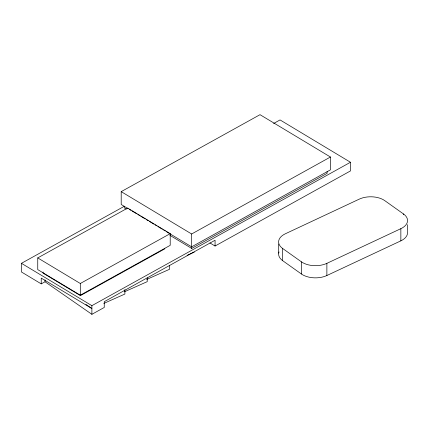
<?xml version="1.0" encoding="UTF-8"?>
<svg xmlns="http://www.w3.org/2000/svg" width="429" height="429" viewBox="0 0 429 429"><rect width="100%" height="100%" fill="white"/><g stroke="black" fill="none" stroke-linecap="round" stroke-linejoin="round"><path stroke-width="0.64" d="M128.073 208.623L121.203 204.494L121.203 191.645L260.006 114.677L330.443 157.019L330.443 169.863L191.64 246.831L166.441 231.687M45.029 279.847L45.029 281.773L41.232 283.875L21.45 271.981L21.45 263.32L124.421 206.22M273.611 123.493L280.046 119.927L350.482 162.264L350.482 170.924L215.063 246.021L209.91 242.921M37.747 257.909L127.649 208.06L170.211 233.644L170.211 245.334L80.309 295.184L37.747 269.6L37.747 257.909L80.309 283.494L80.309 295.184M80.309 283.494L170.211 233.644M164.886 248.788L80.416 295.624L43.077 273.176L43.077 272.007M121.203 191.645L191.64 233.987L330.443 157.019M169.889 235.306L191.704 248.423L327.113 173.337L327.113 171.584M21.45 263.32L91.886 305.663L350.482 162.264M45.029 281.773L91.886 314.323L104.252 307.464L104.252 301.689L215.063 240.245L215.063 246.021M282.673 248.504L301.394 261.819A18.115 10.457 0 0 0 326.877 263.347L400.852 228.678A18.115 10.457 0 0 0 403.501 213.964L384.781 200.649A18.115 10.457 0 0 0 359.298 199.12L285.323 233.789A18.115 10.457 0 0 0 282.673 248.504L282.673 260.676L301.394 273.992A18.115 10.457 0 0 0 326.877 275.52L400.852 240.851A18.115 10.457 0 0 0 407.373 231.269M187.087 255.352L194.326 252.07M146.686 279.445L169.568 269.267L169.568 265.422M124.346 291.833L147.227 281.66L147.227 277.81M103.813 303.421L124.887 294.047L124.887 289.554M129.22 209.309L130.936 210.344M132.084 211.03L136.663 213.787M137.811 214.473L139.527 215.508M140.674 216.195L145.254 218.951M146.402 219.637L148.118 220.672M149.26 221.359L153.845 224.115M154.987 224.801L156.708 225.836M157.851 226.523L162.435 229.274M163.578 229.965L165.299 230.995M126.26 209.079L124.533 208.044L124.533 206.29M85.891 304.386L91.886 308.548L41.232 278.099L41.232 283.875M407.453 224.683L407.453 230.77M403.501 213.964L403.501 214.725M400.852 228.678L400.852 240.851M326.877 263.347L326.877 275.52M301.394 261.819L301.394 273.992M278.7 243.983L278.7 253.115M191.704 246.664L191.704 248.423M191.64 233.987L191.64 246.831M91.886 305.663L91.886 314.323M282.673 260.676A18.115 10.457 0 0 1 279.011 251.936"/></g></svg>
